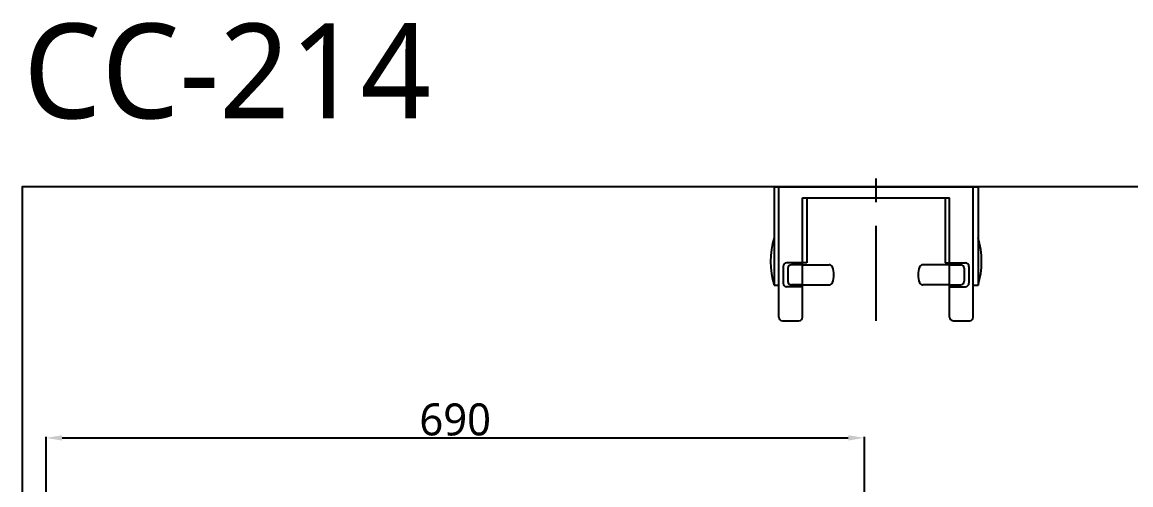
# Model space of a CAD drawing. Header units: millimetres. Extents: x 7257 to 9715, y -364 to 1930.
# Drawn here: x 7379 to 8314, y 1540 to 1930 of the extents above; entities that cross this region are included whole.
import ezdxf

# ---------------------------------------------------------------- set-up
doc = ezdxf.new("R2010")
doc.units = ezdxf.units.MM
doc.linetypes.add('CENTER', pattern=[7, 4, -1, 1, -1])
doc.layers.add('4', color=4, linetype='Continuous')
doc.layers.add('6', color=6, linetype='Continuous')
doc.styles.add('GHS', font='romans', dxfattribs={"bigfont": 'ghs'})
doc.styles.get("Standard").update_dxf_attribs({"font": 'NanumGothic.ttf'})
doc.dimstyles.new('AM_ISO$0', dxfattribs={"dimtxt": 3.5, "dimasz": 2.5, "dimexe": 1, "dimexo": 1, "dimgap": 0.8, "dimtad": 1, "dimdec": 0, "dimlfac": 10, "dimdsep": 46, "dimtxsty": 'Standard', "dimcen": 0, "dimclrd": 256, "dimclre": 256, "dimclrt": 2, "dimadec": 0, "dimazin": 2, "dimtp": 0.1, "dimtm": 0.1, "dimtfac": 0.71, "dimtdec": 0, "dimtmove": 0, "dimatfit": 3, "dimfxl": 0, "dimlwd": -1, "dimlwe": -1, "dimarcsym": 0})

# ---------------------------------------------------------------- blocks, each defined once
blk = doc.blocks.new('*D19')
at = {"color": 3}
for p, q in [((7399.53, 1447.02), (7399.53, 1580.19)), ((8089.53, 1333.14), (8089.53, 1580.19)), ((7413.03, 1579.29), (8076.03, 1579.29))]:
    blk.add_line(p, q, dxfattribs=at)
for points in [[(7413.03, 1581.54), (7413.03, 1577.04), (7399.53, 1579.29)], [(8076.03, 1581.54), (8076.03, 1577.04), (8089.53, 1579.29)]]:
    blk.add_solid(points, dxfattribs=at)
at = {"layer": 'Defpoints', "color": 0}
for p in [(8089.53, 1579.29), (7399.53, 1446.12), (8089.53, 1332.24)]:
    blk.add_point(p, dxfattribs=at)
at = {"color": 2, "insert": (7744.53, 1594.7), "char_height": 27, "attachment_point": 5}
blk.add_mtext('690', dxfattribs=at)

msp = doc.modelspace()

# ---------------------------------------------------------------- linework, layer by layer
at = {"color": 1, "linetype": 'CENTER', "ltscale": 20}
msp.add_line((8099.39, 1678.15), (8099.39, 1810.91), dxfattribs=at)
at = {"layer": '4'}
for p, q in [((8013.39, 1791.15), (8185.39, 1791.15)), ((8013.39, 1791.15), (8013.39, 1708.15)), ((8017.39, 1681.15), (8017.39, 1791.15)), ((8181.39, 1681.15), (8181.39, 1791.15)), ((8185.39, 1791.15), (8185.39, 1708.15)), ((8037.39, 1781.85), (8161.39, 1781.85)), ((8037.39, 1681.15), (8037.39, 1781.85)), ((8041.17, 1781.85), (8041.17, 1726.85)), ((8157.62, 1781.85), (8157.62, 1726.85)), ((8161.39, 1681.15), (8161.39, 1781.85)), ((8021.02, 1723.85), (8021.02, 1709.85)), ((8037.39, 1726.85), (8024.02, 1726.85)), ((8025.02, 1722.35), (8025.02, 1711.35)), ((8037.39, 1725.35), (8028.02, 1725.35)), ((8041.17, 1726.85), (8037.39, 1726.85)), ((8037.39, 1725.35), (8059.85, 1725.35)), ((8161.39, 1725.35), (8138.94, 1725.35)), ((8157.62, 1726.85), (8161.39, 1726.85)), ((8161.39, 1726.85), (8174.77, 1726.85)), ((8161.39, 1725.35), (8170.77, 1725.35)), ((8173.77, 1722.35), (8173.77, 1711.35)), ((8177.77, 1723.85), (8177.77, 1709.85)), ((8013.39, 1708.15), (8017.39, 1708.15)), ((8037.39, 1706.85), (8024.02, 1706.85)), ((8037.39, 1708.35), (8028.02, 1708.35)), ((8037.39, 1708.35), (8059.85, 1708.35)), ((8161.39, 1708.35), (8138.94, 1708.35)), ((8161.39, 1708.35), (8170.77, 1708.35)), ((8161.39, 1706.85), (8174.77, 1706.85)), ((8181.39, 1708.15), (8185.39, 1708.15)), ((8020.39, 1678.15), (8034.39, 1678.15)), ((8164.39, 1678.15), (8178.39, 1678.15))]:
    msp.add_line(p, q, dxfattribs=at)
for centre, radius, start, end in [((8078.57, 1728.15), 68.18, 162.94091, 197.05909), ((8120.22, 1728.15), 68.18, 342.94091, 17.05909), ((8024.02, 1723.85), 3, 90, 180), ((8028.02, 1722.35), 3, 90, 180), ((8059.85, 1722.35), 3, 20.74303, 90), ((8045.33, 1716.85), 18.53, 339.25697, 20.74303), ((8153.46, 1716.85), 18.53, 159.25697, 200.74303), ((8138.94, 1722.35), 3, 90, 159.25697), ((8170.77, 1722.35), 3, 0, 90), ((8174.77, 1723.85), 3, 0, 90), ((8028.02, 1711.35), 3, 180, 270), ((8170.77, 1711.35), 3, 270, 0), ((8024.02, 1709.85), 3, 180, 270), ((8059.85, 1711.35), 3, 270, 339.25697), ((8138.94, 1711.35), 3, 200.74303, 270), ((8174.77, 1709.85), 3, 270, 0), ((8020.39, 1681.15), 3, 180, 270), ((8034.39, 1681.15), 3, 270, 0), ((8164.39, 1681.15), 3, 180, 270), ((8178.39, 1681.15), 3, 270, 0)]:
    msp.add_arc(centre, radius, start, end, dxfattribs=at)
at = {"layer": '6'}
msp.add_lwpolyline([(9714.96, 1791.15), (7379.39, 1791.15), (7379.39, -133.88), (9306.89, -133.88), (9306.89, 866.12)], dxfattribs=at)

# ---------------------------------------------------------------- texts
at = {"insert": (7380.25, 1928.82), "char_height": 80, "width": 456.6, "attachment_point": 1, "style": 'GHS'}
msp.add_mtext('{\\fNanumGothic|b0|i0|c0|p50;CC-214}', dxfattribs=at)

# ---------------------------------------------------------------- dimensions: what is measured, and where the dimension line sits
dim = msp.add_linear_dim(base=(8089.53, 1579.29), p1=(7399.53, 1446.12), p2=(8089.53, 1332.24), dimstyle='AM_ISO$0', override={"dimscale": 0.9, "dimtxt": 30, "dimasz": 15, "dimtih": 1, "dimtoh": 1, "dimlfac": 1, "dimclrd": 3, "dimclre": 3})
dim.commit()
dim.dimension.update_dxf_attribs({"geometry": '*D19', "text_midpoint": (7744.53, 1594.7)})

doc.saveas('drawing.dxf')
